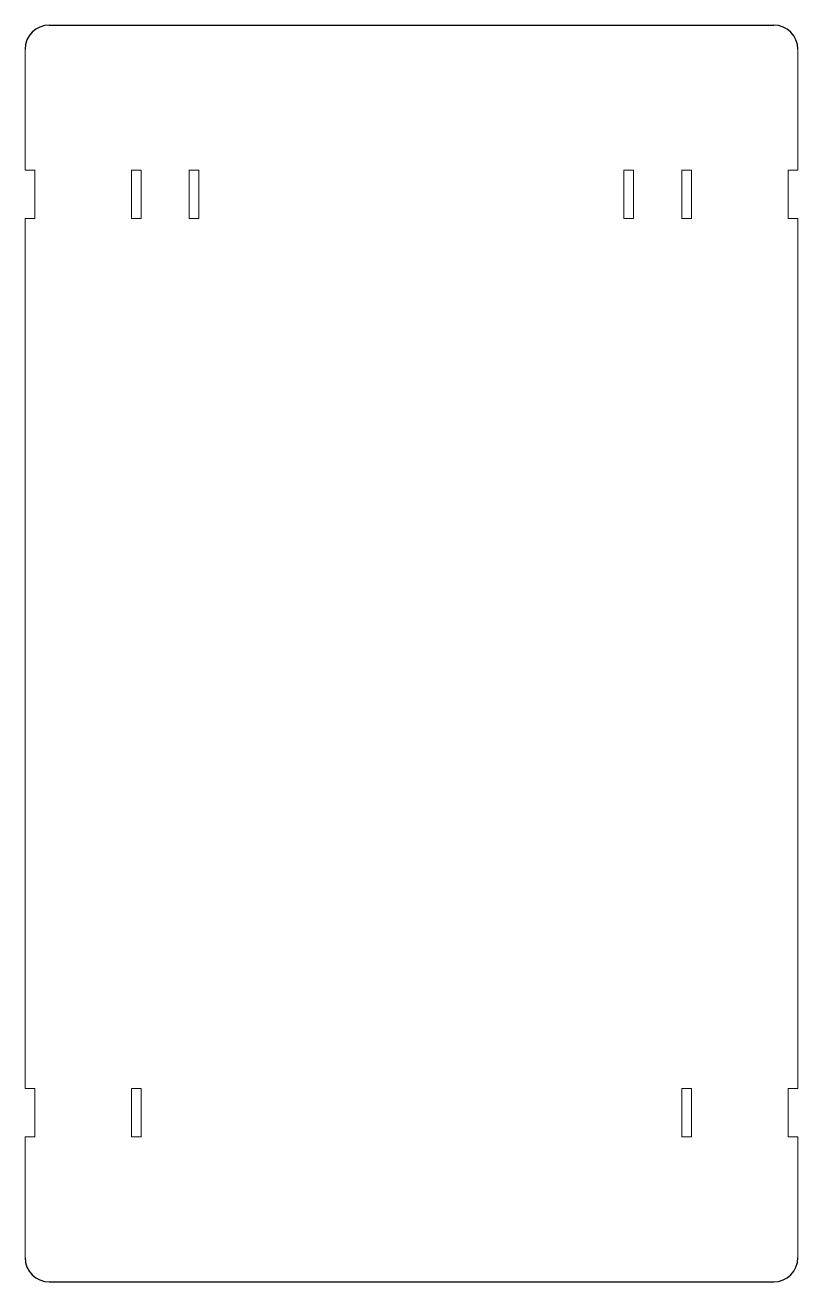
# Model space of a CAD drawing. Header units: millimetres. Extents: x -265 to -105, y -124 to 136.
import ezdxf

# ---------------------------------------------------------------- set-up
doc = ezdxf.new("R2010")
doc.units = ezdxf.units.MM
doc.layers.get('0').update_dxf_attribs({"linetype": 'CONTINUOUS', "lineweight": 25})
doc.layers.add('out', color=3, linetype='CONTINUOUS', lineweight=0)

msp = doc.modelspace()

# ---------------------------------------------------------------- linework, layer by layer
for p, q in [((-260.02, 135.8), (-110.02, 135.8)), ((-260.02, -124.2), (-110.02, -124.2))]:
    msp.add_line(p, q)
at = {"linetype": 'CONTINUOUS', "lineweight": 0}
for p, q in [((-265.02, 130.8), (-265.02, 105.8)), ((-105.02, 130.8), (-105.02, 105.8)), ((-265.02, 105.8), (-263.02, 105.8)), ((-263.02, 105.8), (-263.02, 95.8)), ((-243.02, 95.8), (-243.02, 105.8)), ((-243.02, 105.8), (-241.02, 105.8)), ((-241.02, 105.8), (-241.02, 95.8)), ((-229.02, 105.81), (-231.02, 105.81)), ((-231.02, 105.81), (-231.02, 95.8)), ((-229.02, 105.81), (-229.02, 95.8)), ((-141.02, 105.81), (-141.02, 95.8)), ((-141.02, 105.81), (-139.02, 105.81)), ((-139.02, 105.81), (-139.02, 95.8)), ((-129.02, 105.8), (-129.02, 95.8)), ((-129.02, 105.8), (-127.02, 105.8)), ((-127.02, 105.8), (-127.02, 95.8)), ((-105.02, 105.8), (-107.02, 105.8)), ((-107.02, 105.8), (-107.02, 95.8)), ((-265.02, -84.2), (-265.02, 95.8)), ((-263.02, 95.8), (-265.02, 95.8)), ((-241.02, 95.8), (-243.02, 95.8)), ((-231.02, 95.8), (-229.02, 95.8)), ((-141.02, 95.8), (-139.02, 95.8)), ((-129.02, 95.8), (-127.02, 95.8)), ((-107.02, 95.8), (-105.02, 95.8)), ((-105.02, -84.2), (-105.02, 95.8)), ((-263.02, -84.2), (-265.02, -84.2)), ((-263.02, -94.19), (-263.02, -84.2)), ((-243.02, -94.19), (-243.02, -84.2)), ((-243.02, -84.2), (-241.02, -84.2)), ((-241.02, -94.19), (-241.02, -84.2)), ((-129.02, -94.19), (-129.02, -84.2)), ((-129.02, -84.2), (-127.02, -84.2)), ((-127.02, -94.19), (-127.02, -84.2)), ((-107.02, -94.19), (-107.02, -84.2)), ((-107.02, -84.2), (-105.02, -84.2)), ((-265.02, -94.19), (-263.02, -94.19)), ((-265.02, -119.2), (-265.02, -94.19)), ((-241.02, -94.19), (-243.02, -94.19)), ((-129.02, -94.19), (-127.02, -94.19)), ((-105.02, -94.19), (-107.02, -94.19)), ((-105.02, -119.2), (-105.02, -94.19))]:
    msp.add_line(p, q, dxfattribs=at)
for centre, start, end in [((-260.02, 130.8), 90, 180), ((-110.02, 130.8), 0, 90), ((-260.02, -119.2), 180, 270), ((-110.02, -119.2), 270, 0)]:
    msp.add_arc(centre, 5, start, end)
at = {"layer": 'out'}
msp.add_line((-243.02, 105.8), (-243.02, 95.8), dxfattribs=at)

doc.saveas('drawing.dxf')
